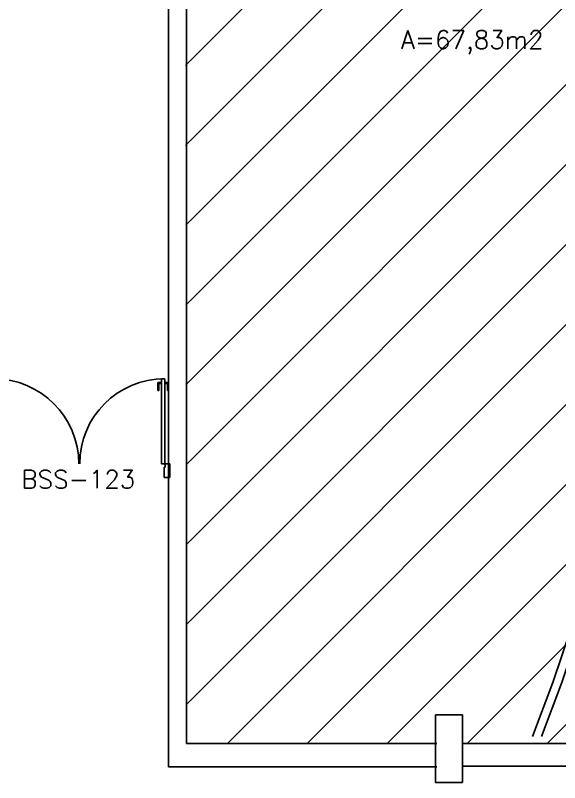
# Model space of a CAD drawing. Extents: x -248 to -11, y 347 to 447.
# Drawn here: x -112.96 to -106.94, y 416.63 to 425.11 of the extents above; entities that cross this region are included whole.
import ezdxf
from ezdxf.enums import TextEntityAlignment as Align

# ---------------------------------------------------------------- set-up
doc = ezdxf.new("R2010")
doc.units = 0
doc.header["$LTSCALE"] = 0.02
doc.header["$MEASUREMENT"] = 0
doc.layers.get('0').update_dxf_attribs({"linetype": 'CONTINUOUS'})
for name, color, linetype in [('1', 1, 'CONTINUOUS'), ('ALV', 2, 'CONTINUOUS'), ('AREA', 2, 'CONTINUOUS'), ('ESQ', 1, 'CONTINUOUS'), ('ESTR', 3, 'CONTINUOUS'), ('TEXTO-ENDEREÇO', 2, 'CONTINUOUS')]:
    doc.layers.add(name, color=color, linetype=linetype)
doc.styles.add('UNB-100', font='simplex.shx', dxfattribs={"height": 0.2})
doc.styles.add('UNB-100-1', font='simplex.shx', dxfattribs={"height": 0.2})

# ---------------------------------------------------------------- blocks, each defined once
blk = doc.blocks.new('PISOANF-SSS')
blk.add_lwpolyline([(-0.224, -14.2935), (-0.427, -13.6935)], close=True)
blk.add_lwpolyline([(0, -14.8935), (-0.224, -14.2935)])
blk = doc.blocks.new('PTDP-SSS')
for p, q in [((0.055, 1.015), (0.09, 1.015)), ((0.055, 0.075), (0.055, 1.015)), ((0.09, 0.075), (0.09, 1.015)), ((1.91, 0.075), (1.91, 1.015)), ((1.945, 1.015), (1.91, 1.015)), ((1.945, 0.075), (1.945, 1.015)), ((0.05, 0.075), (0, 0.075)), ((0, 0.075), (0, -0.075)), ((0.05, 0.04), (0.05, 0.075)), ((0.06, 0.04), (0.05, 0.04)), ((0.055, 0.075), (0.09, 0.075)), ((0.06, -0.075), (0.06, 0.04)), ((1.945, 0.075), (1.91, 0.075)), ((1.94, -0.075), (1.94, 0.04)), ((1.94, 0.04), (1.95, 0.04)), ((1.95, 0.04), (1.95, 0.075)), ((1.95, 0.075), (2, 0.075)), ((2, 0.075), (2, -0.075)), ((0, -0.075), (0.06, -0.075)), ((2, -0.075), (1.94, -0.075))]:
    blk.add_line(p, q)
for centre, start, end in [((0.055, 0.075), 0, 90), ((1.945, 0.075), 90, 180)]:
    blk.add_arc(centre, 0.94, start, end)

msp = doc.modelspace()

# ---------------------------------------------------------------- hatches: boundary and pattern name
at = {"layer": '1'}
h = msp.add_hatch(dxfattribs=at)
h.set_pattern_fill('ANSI31', color=256, scale=5, angle=180, style=0)
h.paths.add_polyline_path([(-111.0942, 432.0295), (-72.2433, 432.0295), (-72.2692, 417.0584), (-111.0692, 417.0612)])

# ---------------------------------------------------------------- linework, layer by layer
at = {"layer": 'ALV'}
for p, q in [((-111.2692, 430.0397), (-111.2692, 416.804)), ((-111.0692, 430.0397), (-111.0692, 417.0612)), ((-111.0692, 417.0612), (-108.3019, 417.0612)), ((-102.3165, 417.0584), (-108.0165, 417.0584)), ((-111.2692, 416.804), (-108.3019, 416.804)), ((-102.3165, 416.8084), (-108.0165, 416.8084))]:
    msp.add_line(p, q, dxfattribs=at)
at = {"layer": 'ESQ'}
for p, q in [((-111.386, 421.0497), (-111.3459, 421.0497)), ((-111.386, 421.0497), (-111.386, 420.9597)), ((-111.376, 421.0397), (-111.3459, 421.0397)), ((-111.376, 421.0397), (-111.376, 420.9597)), ((-111.2709, 421.0497), (-111.3109, 421.0497)), ((-111.2809, 421.0397), (-111.3109, 421.0397)), ((-111.2809, 421.0397), (-111.2809, 420.9597)), ((-111.2709, 421.0497), (-111.2709, 420.9597)), ((-111.376, 420.9597), (-111.3859, 420.9597)), ((-111.2809, 420.9597), (-111.271, 420.9597))]:
    msp.add_line(p, q, dxfattribs=at)
at = {"layer": 'ESTR'}
for p, q in [((-108.3165, 417.3774), (-108.0165, 417.3774)), ((-108.3165, 416.6274), (-108.3165, 417.3774)), ((-108.0165, 417.3774), (-108.0165, 416.6274)), ((-108.3165, 416.6274), (-108.017, 416.6274))]:
    msp.add_line(p, q, dxfattribs=at)

# ---------------------------------------------------------------- block references
at = {"layer": 'ALV', "xscale": -1}
for p in [(-107.2422, 432.0295), (-107.1422, 432.0295)]:
    msp.add_blockref('PISOANF-SSS', p, dxfattribs=at)
at = {"layer": 'ESQ'}
msp.add_blockref('PTDP-SSS', (-113.2559, 420.0752), dxfattribs=at)

# ---------------------------------------------------------------- texts
at = {"layer": 'AREA', "style": 'UNB-100'}
msp.add_text('A=67,83m2', height=0.2, dxfattribs=at).set_placement((-108.6977, 424.7376))
at = {"layer": 'TEXTO-ENDEREÇO', "style": 'UNB-100-1'}
msp.add_text('BSS-123', height=0.2, dxfattribs=at).set_placement((-112.2661, 419.8801), align=Align.CENTER)

doc.saveas('drawing.dxf')
